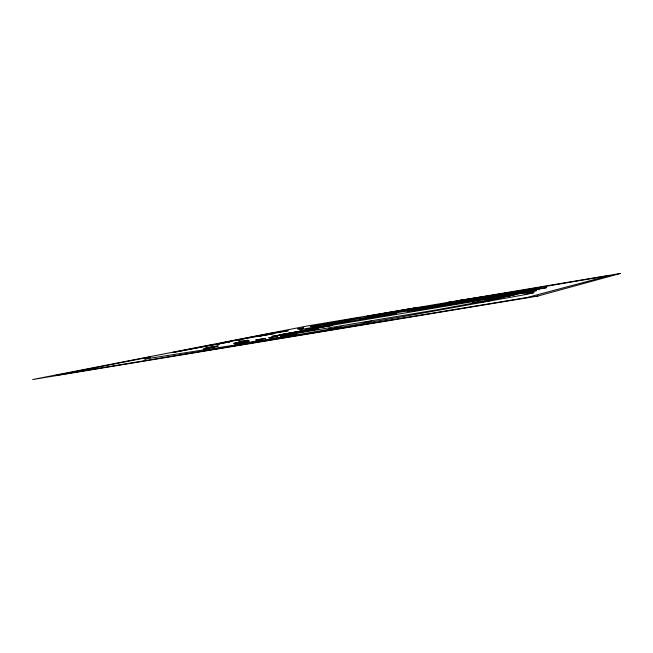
<?xml version="1.0" encoding="UTF-8"?>
<svg xmlns="http://www.w3.org/2000/svg" width="653" height="653" viewBox="0 0 653 653"><rect width="100%" height="100%" fill="white"/><g stroke="black" fill="none" stroke-linecap="round" stroke-linejoin="round"><path stroke-width="0.98" d="M516.499 294.462L495.137 298.241L496.182 298.021L510.458 295.833L485.032 300.682L501.447 297.923L500.337 298.168L437.355 309.742L280.064 336.009L318.615 328.932L306.061 330.957L318.419 328.483L288.569 333.389L293.017 332.581M476.968 298.821L426.613 307.253L516.09 291.948L505.381 293.548L508.801 292.968L507.136 293.27M424.042 306.959L426.311 306.502L406.362 309.963M366.276 318.223L359.452 319.464L408.435 310.657L373.247 315.913L299.441 329.887L396.379 313.554L366.529 318.272M386.625 313.489L375.606 315.505L507.291 292.887L456.423 301.033L464.724 299.678L460.218 300.429M387.098 313.407L405.668 310.077M537.133 296.184L537.86 296.054M354.212 318.737L346.514 320.068L360.105 317.668L354.857 318.55M393.318 313.114C389.759 313.734 395.073 312.852 393.481 313.089M294.805 332.263L305.065 330.459L278.945 334.965L332.091 325.472L305.22 329.716L308.902 329.088L505.185 296.201M395.62 312.069L400.55 311.277M507.014 293.254L506.197 293.393L513.487 292.324L495.292 295.278L504.998 293.491L497.235 294.625M480.82 299.066L445.207 305.604L520.343 292.724L502.753 295.295L536.693 290.054L528.089 291.597L536.57 290.74L524.596 294.03L534.032 292.617L527.795 294.168L402.191 316.778L257.16 341.617L144.68 359.06L148.753 358.203L145.137 358.538L145.733 358.317A76.417 1.012 -9.8 0 1 148.092 357.754L150.533 356.873L54.876 375.581L527.093 297.499L609.837 275.435L507.936 292.83L546.488 287.695L533.019 290.128L534.644 289.712L516.605 291.964L427.054 307.832L411.357 311.31L501.659 295.548L484.812 298.38M453.664 302.396L460.953 301.106L451.272 302.78L453.321 302.453M434.841 305.71L404.778 310.706L431.747 305.988M464.193 300.69L457.402 301.841M509.724 295.156C505.691 295.833 511.642 294.821 509.666 295.14M428.939 306.616L442.456 304.339M439.502 304.927L469.483 299.931M474.119 299.156L477.261 298.625M271.33 338.923L296.552 334.663L265.991 339.87M430.164 306.151L481.563 297.564L463.05 300.772L465.458 300.47M427.413 306.877L425.185 307.245L440.204 304.592L434.514 305.531M447.142 303.555L447.909 303.425M442.546 304.412L445.566 303.906M483.506 296.813L496.288 294.764M270.546 339.046L234.884 344.817L249.079 342.539M259.763 340.89L250.083 342.458M449.893 302.159L447.272 302.559L482.371 296.886M506.14 295.76L506.801 295.654L485.04 299.327L524.922 292.626L511.993 295.05L515.054 294.593M494.55 295.385C491.391 295.874 498.263 294.764 495.113 295.254M538.578 289.736L539.027 289.671M249.25 341.062L236.002 343.143A34.487 0.465 -9.8 0 1 235.619 343.143L249.25 341.062M207.776 348.057L203.565 348.963L215.89 346.49L206.813 348.147L207.776 348.057M479.563 302.363L491.75 300.266L479.563 302.363M212.29 344.792L211.882 344.964L219.62 343.788L172.759 352.506L212.29 344.792M288.079 330.745L220.853 343.119L270.995 333.267L288.079 330.745M371.484 321.211L363.394 322.729L371.484 321.211M238.957 340.14L241.847 339.609L238.957 340.14M247.92 340.278L238.688 341.87L247.92 340.262M620.35 273.476L537.754 296.078L32.65 379.524L307 326.043L620.35 273.476M235.292 343.013L233.741 343.429L243.406 341.699L235.292 343.013M368.063 316.207L366.847 316.468L373.198 315.326L368.063 316.207M312.085 326.255L310.379 326.614L316.501 325.553L312.085 326.255M211.262 346.98L205.058 348.253L218.314 345.927L211.262 346.98M229.725 341.903L218.371 343.894L229.725 341.903M277.737 336.164L268.897 337.748L277.737 336.164M529.314 290.863L527.436 291.246L535.77 289.801L523.298 291.785L529.314 290.863M346.433 320.092L316.321 325.472L346.433 320.092M265.485 338.385L255.707 340.082L265.485 338.385M513.658 293.981L511.217 294.454L521.682 292.683L513.658 293.981M400.534 310.485L414.933 308.004L400.534 310.485M285.859 334.107L272.023 336.401L287.916 333.642L283.394 334.45L285.859 334.107M332.353 323.561L323.717 325.047L332.353 323.561M531.126 290.732L527.91 291.32L534.75 290.218L531.126 290.732M274.619 333.446L259.87 336.042L274.619 333.446M511.593 292.952L503.422 294.372L511.593 292.952M529.159 291.72L520.033 293.254L529.159 291.72M387.449 312.738L372.896 315.35L400.158 310.624L387.449 312.738M417.006 309.579L407.194 311.269L417.006 309.579M458.08 302.298L451.794 303.319L458.08 302.298M340.025 327.259L328.214 329.316L341.274 327.12L340.025 327.259M303.669 328.026L297.809 328.965L303.669 328.026M473.05 302.861L472.046 303.025L483 301.294L473.05 302.861"/></g></svg>
